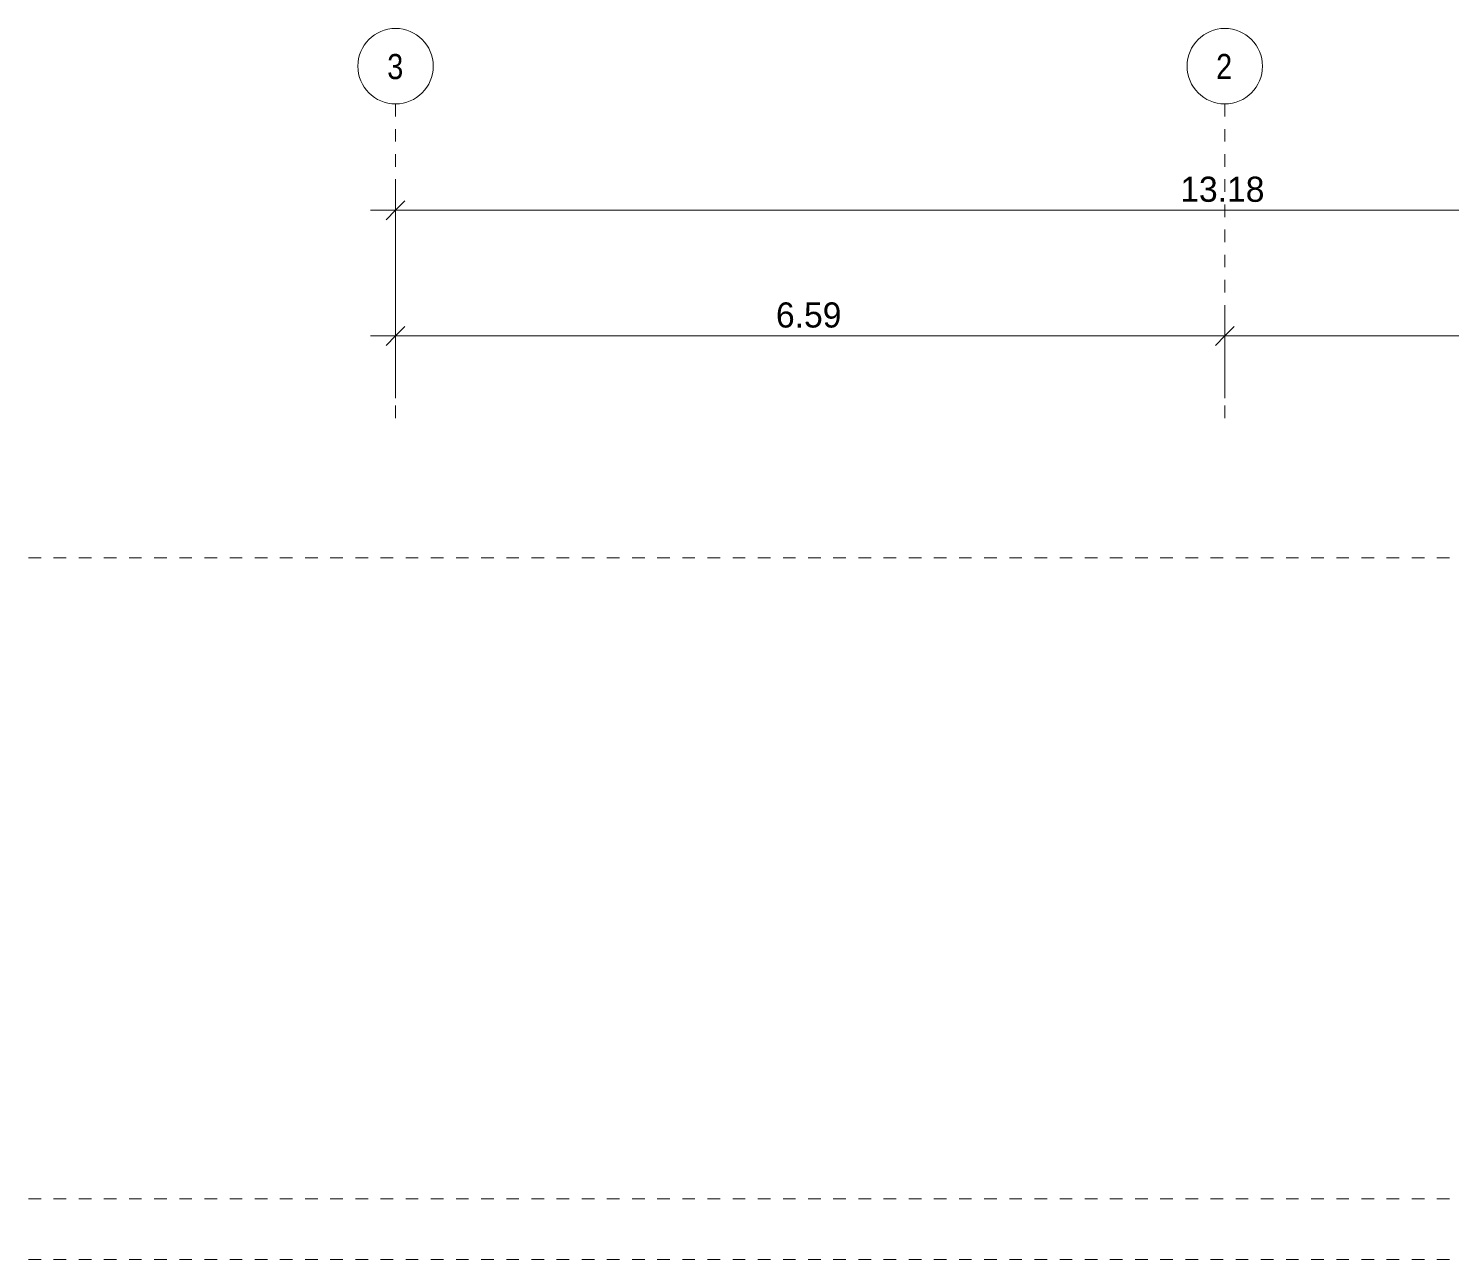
# Model space of a CAD drawing. Header units: metres. Extents: x -3 to 141, y -7 to 15.
# Drawn here: x 118.67 to 129.99, y 5.54 to 15.33 of the extents above; entities that cross this region are included whole.
import ezdxf

# ---------------------------------------------------------------- set-up
doc = ezdxf.new("R2010")
doc.units = ezdxf.units.M
doc.linetypes.add('Centre', pattern=[0.03175, 0.00635, -0.00475, 0.0159, -0.00475])
doc.linetypes.add('Grid Line', pattern=[0.022225, 0.0127, -0.003175, 0.003175, -0.003175])
for name, color, linetype, lineweight in [('A-ANNO-DIMS', 7, 'Continuous', 9), ('A-ANNO-DIMS-100', 7, 'Continuous', 9), ('A-FLOR-LEVL', 7, 'Continuous', 9), ('S-GRID', 7, 'Continuous', 9), ('S-GRID-IDEN', 7, 'Continuous', 9)]:
    doc.layers.add(name, color=color, linetype=linetype, lineweight=lineweight)
doc.styles.add('Century Gothic_1', font='GOTHIC.TTF', dxfattribs={"height": 0.2})
doc.styles.add('Saira Condensed', font='SairaCondensed-Regular.ttf', dxfattribs={"height": 0.2})
doc.dimstyles.new('FCA_N_Cotas_E100', dxfattribs={"dimscale": 0.3048, "dimtxt": 0.208834, "dimasz": 0.492126, "dimexe": 0.656168, "dimexo": 0.656168, "dimgap": 0.032808, "dimtad": 1, "dimrnd": 0.01, "dimzin": 0, "dimdsep": 46, "dimtxsty": 'Century Gothic_1', "dimblk1": 'OBLIQUE', "dimblk2": 'OBLIQUE', "dimsah": 1, "dimcen": 0.09, "dimdle": 0.656168, "dimazin": 2, "dimtfac": 1, "dimtdec": 4, "dimtix": 1, "dimtmove": 0, "dimatfit": 3, "dimfxl": 1, "dimtvp": 1, "dimtolj": 1, "dimtzin": 0, "dimarcsym": 2})

# ---------------------------------------------------------------- blocks, each defined once
blk = doc.blocks.new('Grid - 3mm-1144979-Sección 01')
at = {"layer": 'S-GRID-IDEN', "color": 253, "true_color": 0xaaaaaa}
blk.add_circle((13.228, 15.032), 0.3, dxfattribs=at)
blk = doc.blocks.new('DIMBLOCK29-Sección 01')
at = {"layer": 'A-ANNO-DIMS-100'}
for p, q in [((121.584, 12.886), (121.584, 13.086)), ((128.178, 12.886), (128.178, 13.086)), ((121.384, 12.886), (128.178, 12.886)), ((121.584, 12.886), (121.584, 12.392)), ((128.178, 12.886), (128.178, 12.392))]:
    blk.add_line(p, q, dxfattribs=at)
at = {"layer": 'A-ANNO-DIMS-100', "lineweight": 35}
for p, q in [((121.584, 12.886), (121.659, 12.961)), ((128.178, 12.886), (128.253, 12.961)), ((121.584, 12.886), (121.509, 12.811)), ((128.178, 12.886), (128.103, 12.811))]:
    blk.add_line(p, q, dxfattribs=at)
at = {"layer": 'A-ANNO-DIMS-100', "color": 0, "insert": (124.609, 13.153), "char_height": 0.2, "width": 0.65236, "attachment_point": 1, "line_spacing_factor": 0.984502, "style": 'Century Gothic_1'}
blk.add_mtext('6.59', dxfattribs=at)
blk = doc.blocks.new('_Oblique')
at = {"color": 0, "linetype": 'ByBlock', "lineweight": -2}
blk.add_line((-0.5, -0.5), (0.5, 0.5), dxfattribs=at)
blk = doc.blocks.new('DIMBLOCK30-Sección 01')
at = {"layer": 'A-ANNO-DIMS-100'}
for p, q in [((128.178, 12.886), (128.178, 13.086)), ((134.763, 12.886), (134.763, 13.086)), ((128.178, 12.886), (134.963, 12.886)), ((128.178, 12.886), (128.178, 12.392)), ((134.763, 12.886), (134.763, 12.392))]:
    blk.add_line(p, q, dxfattribs=at)
at = {"layer": 'A-ANNO-DIMS-100', "lineweight": 35}
for p, q in [((128.178, 12.886), (128.253, 12.961)), ((134.763, 12.886), (134.838, 12.961)), ((128.178, 12.886), (128.103, 12.811)), ((134.763, 12.886), (134.688, 12.811))]:
    blk.add_line(p, q, dxfattribs=at)
at = {"layer": 'A-ANNO-DIMS-100', "color": 0, "insert": (131.199, 13.153), "char_height": 0.2, "width": 0.65236, "attachment_point": 1, "line_spacing_factor": 0.984502, "style": 'Century Gothic_1'}
blk.add_mtext('6.59', dxfattribs=at)
blk = doc.blocks.new('DIMBLOCK31-Sección 01')
at = {"layer": 'A-ANNO-DIMS-100'}
for p, q in [((121.584, 13.886), (121.584, 14.086)), ((134.763, 13.886), (134.763, 14.086)), ((121.384, 13.886), (134.963, 13.886)), ((121.584, 13.886), (121.584, 12.392)), ((134.763, 13.886), (134.763, 12.392))]:
    blk.add_line(p, q, dxfattribs=at)
at = {"layer": 'A-ANNO-DIMS-100', "lineweight": 35}
for p, q in [((121.584, 13.886), (121.659, 13.961)), ((134.763, 13.886), (134.838, 13.961)), ((121.584, 13.886), (121.509, 13.811)), ((134.763, 13.886), (134.688, 13.811))]:
    blk.add_line(p, q, dxfattribs=at)
at = {"layer": 'A-ANNO-DIMS-100', "color": 0, "insert": (127.824, 14.153), "char_height": 0.2, "width": 0.83931, "attachment_point": 1, "line_spacing_factor": 0.984502, "style": 'Century Gothic_1'}
blk.add_mtext('13.18', dxfattribs=at)

msp = doc.modelspace()

# ---------------------------------------------------------------- linework, layer by layer
at = {"layer": 'A-FLOR-LEVL', "color": 253, "linetype": 'Centre', "true_color": 0xaaaaaa}
for p, q in [((118.665, 11.121), (138.613, 11.121)), ((118.665, 6.021), (138.613, 6.021)), ((118.665, 5.539), (137.343, 5.539))]:
    msp.add_line(p, q, dxfattribs=at)
at = {"layer": 'S-GRID', "color": 254, "linetype": 'Grid Line', "true_color": 0xd4d4d4}
for p, q in [((121.584, 12.232), (121.584, 14.732)), ((128.178, 12.232), (128.178, 14.732))]:
    msp.add_line(p, q, dxfattribs=at)

# ---------------------------------------------------------------- block references
at = {"layer": 'S-GRID-IDEN', "color": 253, "true_color": 0xaaaaaa}
for p in [(108.356, 0), (114.95, 0)]:
    msp.add_blockref('Grid - 3mm-1144979-Sección 01', p, dxfattribs=at)

# ---------------------------------------------------------------- texts
at = {"layer": 'S-GRID-IDEN', "color": 253, "true_color": 0xaaaaaa, "char_height": 0.2, "attachment_point": 1, "style": 'Saira Condensed'}
for s, insert, width in [('3', (121.518, 15.129), 0.15232), ('2', (128.109, 15.129), 0.16034)]:
    msp.add_mtext(s, dxfattribs=dict(at, insert=insert, width=width))

# ---------------------------------------------------------------- dimensions: what is measured, and where the dimension line sits
at = {"layer": 'A-ANNO-DIMS'}
for base, p1, p2, override, picture, middle in [((134.763, 13.886), (121.584, 12.192), (134.763, 12.192), {"dimpost": '<>', "dimfxl": 13.179768}, 'DIMBLOCK31-Sección 01', (128.173, 14.001)), ((128.178, 12.886), (121.584, 12.192), (128.178, 12.192), {"dimpost": '<>', "dimfxl": 6.594539}, 'DIMBLOCK29-Sección 01', (124.881, 13.001)), ((134.7633, 12.8864), (128.1781, 12.192), (134.7633, 12.192), {"dimpost": '<>', "dimfxl": 6.585229}, 'DIMBLOCK30-Sección 01', (131.4707, 13.0015))]:
    dim = msp.add_linear_dim(base=base, p1=p1, p2=p2, dimstyle='FCA_N_Cotas_E100', override=override, dxfattribs=at)
    dim.commit()
    dim.dimension.update_dxf_attribs({"geometry": picture, "text_midpoint": middle})

doc.saveas('drawing.dxf')
